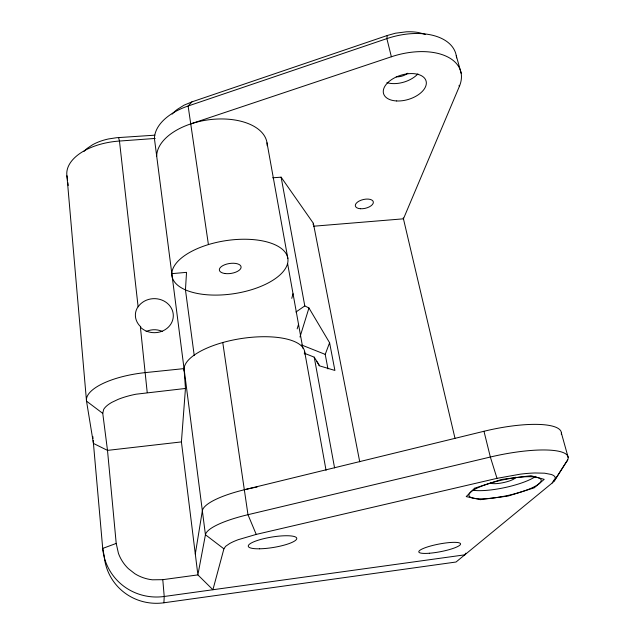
<?xml version="1.0" encoding="UTF-8"?>
<svg xmlns="http://www.w3.org/2000/svg" width="635" height="635" viewBox="0 0 635 635"><rect width="100%" height="100%" fill="white"/><g stroke="black" fill="none" stroke-linecap="round" stroke-linejoin="round"><path stroke-width="0.95" d="M163.909 602.782L164.219 596.487L162.79 579.668L197.89 574.897L212.916 589.74L223.909 548.831L225.655 546.29L229.672 543.52A50.538 10.819 -9.3 0 1 238.149 539.71L256.222 534.408L497.007 478.353L520.287 474.162A54.197 11.898 -12 0 1 535.099 472.972L544.6 473.194L551.251 474.464A54.237 11.914 -12 0 1 555.204 477.306L554.736 480.354L552.212 482.989L456.041 562.015L163.909 602.782A54.134 52.745 -34.2 0 1 104.188 556.038L103.918 554.641M181.412 441.912L185.452 388.461L184.047 368.61L145.526 372.586A59.309 21.058 -6.8 0 0 86.519 401.137L93.44 443.428L107.498 450.382L181.412 441.912L197.89 574.897L205.438 534.749L154.448 138.716A55.197 31.806 -8.1 0 1 188.119 106.013L191.953 101.87L387.247 35.504L395.422 33.218L406.352 31.813A44.998 26.749 -17.2 0 1 419.029 32.639L425.577 34.473M387.247 35.504L386.874 38.608L391.366 56.769A59.015 33.647 -16.7 0 1 459.367 86.408L403.447 218.821L313.515 226.227M195.302 554.045L202.351 510.746A64.595 16.129 -9.2 0 1 257.135 487.005M291.783 298.355L293.029 293.727M313.039 224.417L313.357 223.282L281.122 177.173L272.669 177.8M297.164 328.89L298.529 324.318M299.982 336.994L308.951 307.983L304.792 305.911L281.122 177.173M327.962 368.911L325.215 354.386L329.597 342.749L308.951 307.983M552.212 482.989L554.307 479.647M554.101 481.203L566.198 462.193A69.691 16.335 -12.1 0 0 490.347 457.025L247.983 514.691A65.199 14.915 -9.2 0 0 205.438 534.749L223.909 548.831M555.157 479.536L567.738 459.843M93.178 440.476L102.711 548.418A55.666 54.213 -30.7 0 0 164.219 596.487L464.772 554.839L465.844 553.188M464.772 554.839L465.852 553.395M295.95 312.023L304.792 305.911M185.452 388.461L136.009 394.208A45.283 15.526 -6.9 0 0 118.118 399.375L111.943 402.304A45.291 15.526 -6.9 0 0 103.648 409.48L102.759 413.377L107.498 450.382L116.213 543.425L102.711 548.418L103.18 550.847M191.953 101.87L184.047 105.18L177.363 109.347A42.307 24.773 -8.1 0 0 172.133 114.133M155.218 138.446L119.467 141.049A53.864 29.512 -4.6 0 0 66.921 175.752L86.519 401.137L102.759 413.377M190.738 123.904L391.366 56.769M244.332 489.752L483.981 431.276A69.001 17.661 -12.4 0 1 561.308 434.245M162.79 579.668L152.344 579.803A42.775 41.64 -29 0 1 134.834 573.707L128.365 568.65A42.775 41.648 -29 0 1 118.427 553.339L116.213 543.425M171.823 273.653L186.523 272.359L185.452 289.885L194.215 355.402M154.861 135.176L116.546 137.724L108.537 138.946A40.696 22.669 -4.4 0 0 92.646 144.716L87.225 148.352A40.703 22.677 -4.4 0 0 84.026 151.392M301.593 344.988L325.215 354.386M304.197 353.171L314.222 357.164L319.699 365.895L334.899 370.443L329.597 342.749M256.222 534.408L247.983 514.691L222.766 342.519M497.007 478.353L490.347 457.025L483.981 431.276M456.271 55.689L461.169 73.271M561.388 433.07L568.222 457.621M459.065 85.312L459.367 86.408M118.586 137.565L119.467 141.049L138.12 306.824A18.971 17.026 0.5 0 1 165.648 302.014A18.971 17.026 0.5 0 1 168.465 327.057A18.971 17.026 0.5 0 1 140.414 327.2L147.217 392.525M403.225 217.876L454.985 438.253M313.357 223.282L359.735 461.828M103.275 551.331L103.823 554.172M314.222 357.164L334.581 467.9M267.002 142.819L287.861 258.516A58.611 26.829 -8.6 0 1 204.176 294.497A58.611 26.829 -8.6 0 1 197.66 248.491A58.611 26.829 -8.6 0 1 287.861 258.516M304.713 351.973L326.057 470.352M287.591 263.469L302.816 348.163M208.415 244.578L188.119 106.013L386.874 38.608A58.539 34.258 -17 0 1 456.541 57.888M66.921 175.752L67.58 180.594M67.842 182.531L68.239 185.444M92.837 436.539L93.004 438.507M146.106 331.549A17.812 16.192 -0.6 0 1 162.385 331.462M184.325 371.483A61.008 22.844 -8.9 0 1 242.689 338.336A61.008 22.844 -8.9 0 1 304.736 354.108M140.787 326.882A18.947 16.518 6.9 0 1 138.025 306.769M156.694 156.178A55.642 31.21 -8.2 0 1 212.28 119.38A55.642 31.21 -8.2 0 1 267.192 145.717M417.901 73.89A22.003 12.898 -17.1 0 1 386.905 82.637M407.805 73.215A11.001 6.445 -17.1 0 1 396.256 76.819M515.715 477.195A13.137 2.992 -12.1 0 1 504.396 482.394A13.137 2.992 -12.1 0 1 490.506 483.021M316.682 361.482A17.653 16.169 19.1 0 1 319.143 365.776M535.757 476.329A36.806 8.382 -12.1 0 1 506.135 487.299A36.806 8.382 -12.1 0 1 473.337 490.283M474.512 488.259L466.217 496.594L480.346 499.666L508.032 496.07L534.218 487.823L544.203 479.354L530.979 475.71L501.602 479.441L474.512 488.259M396.661 100.957A22.185 12.668 -16.8 0 0 426.148 81.296A22.185 12.668 -16.8 0 0 391.589 79.589A22.185 12.668 -16.8 0 0 396.661 100.957M429.355 553.244A21.273 3.889 -10.9 0 0 460.573 543.973A21.273 3.889 -10.9 0 0 429.093 546.441A21.273 3.889 -10.9 0 0 429.355 553.244M488.101 498.515A36.933 8.136 -12 0 0 541.211 480.147A36.933 8.136 -12 0 0 485.91 484.568A36.933 8.136 -12 0 0 488.101 498.515M360.497 208.74A9.215 4.501 -13.1 0 0 373.332 201.954A9.215 4.501 -13.1 0 0 359.172 201.049A9.215 4.501 -13.1 0 0 360.497 208.74M259.628 548.799A24.567 5.263 -9.3 0 0 296.751 538.71A24.567 5.263 -9.3 0 0 261.128 539.345A24.567 5.263 -9.3 0 0 259.628 548.799M224.917 273.518A10.978 5.016 -8.6 0 0 241.102 267.105A10.978 5.016 -8.6 0 0 224.655 264.779A10.978 5.016 -8.6 0 0 224.917 273.518"/></g></svg>
